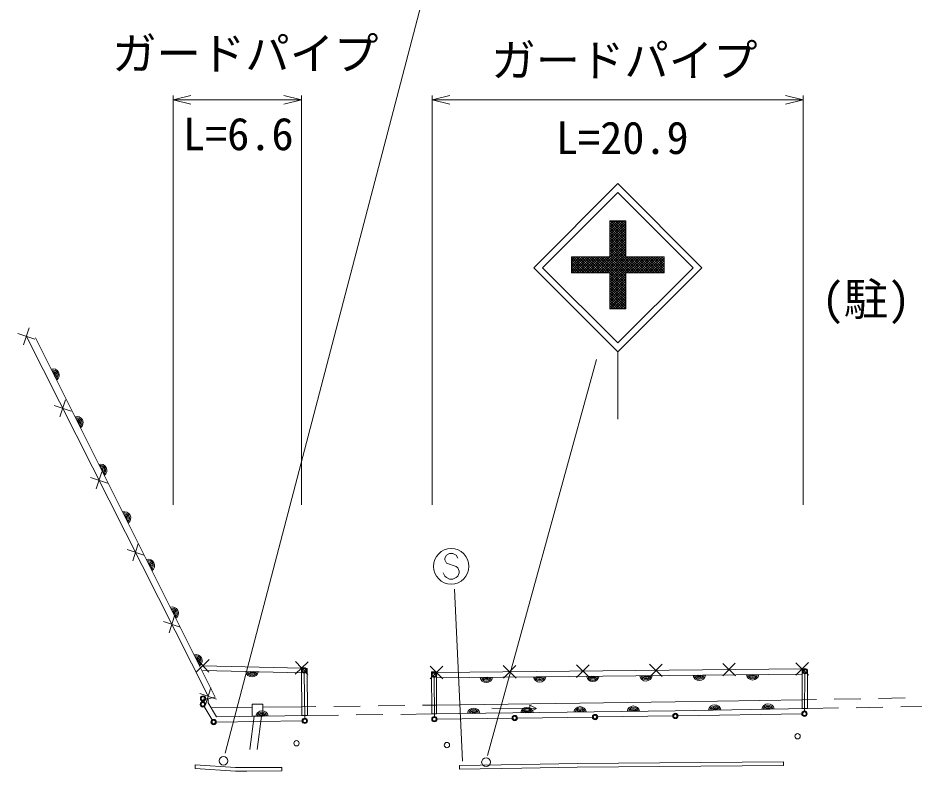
# Model space of a CAD drawing. Units: millimetres, scale not verified. Extents: x 40000 to 680000, y 20000 to 380000.
# Drawn here: x 285529 to 336020, y 295814 to 338253 of the extents above; entities that cross this region are included whole.
import ezdxf
from ezdxf.enums import TextEntityAlignment as Align

# ---------------------------------------------------------------- set-up
doc = ezdxf.new("R2010")
doc.units = ezdxf.units.MM
doc.header["$LTSCALE"] = 1000
for name, color, linetype, lineweight in [('M-BGD', 7, 'Continuous', 13), ('M-STR-HTXT', 7, 'Continuous', 13), ('M-STR-STRC', 7, 'Continuous', 13)]:
    doc.layers.add(name, color=color, linetype=linetype, lineweight=lineweight)
doc.layers.add('M-BMK-HTXT', color=7, linetype='Continuous')
doc.styles.add('ＭＳ ゴシック', font='')
doc.styles.get('ＭＳ ゴシック').set_extended_font_data('MS Gothic')

msp = doc.modelspace()

# ---------------------------------------------------------------- linework, layer by layer
at = {"layer": 'M-BGD'}
for p, q in [((297209, 296823), (309835, 345068)), ((285848, 319831), (286160, 320781)), ((285529, 320462), (286479, 320150)), ((296247, 300031), (286004, 320306)), ((287896, 315776), (288209, 316726)), ((287578, 316407), (288528, 316095)), ((289945, 311721), (290257, 312671)), ((289626, 312352), (290576, 312040)), ((291994, 307666), (292306, 308616)), ((291675, 308297), (292625, 307985)), ((309851, 308079), (309669, 307988)), ((310033, 308079), (309851, 308079)), ((310215, 307988), (310033, 308079)), ((309669, 307988), (309579, 307806)), ((309579, 307806), (309579, 307715)), ((309579, 307715), (309669, 307533)), ((309669, 307533), (310215, 307351)), ((310306, 307806), (310215, 307988)), ((310215, 307351), (310306, 307261)), ((310306, 307261), (310397, 307079)), ((310397, 307079), (310397, 306988)), ((309579, 306806), (309488, 306988)), ((309669, 306715), (309579, 306806)), ((309851, 306624), (309669, 306715)), ((310033, 306624), (309851, 306624)), ((310215, 306715), (310033, 306624)), ((310306, 306806), (310215, 306715)), ((310397, 306988), (310306, 306806)), ((294042, 303611), (294355, 304561)), ((293724, 304242), (294674, 303930)), ((296311, 302096), (295587, 301406)), ((295604, 302113), (296294, 301389)), ((301877, 301963), (301153, 301273)), ((301170, 301980), (301860, 301256)), ((295943, 301484), (301509, 301351)), ((295949, 301751), (301515, 301618)), ((308758, 301717), (309472, 301017)), ((309465, 301724), (308765, 301010)), ((309115, 301367), (329717, 301569)), ((312878, 301758), (313592, 301058)), ((313585, 301765), (312885, 301051)), ((316999, 301798), (317713, 301098)), ((317706, 301805), (317006, 301091)), ((321119, 301839), (321833, 301138)), ((321826, 301846), (321126, 301132)), ((325239, 301879), (325953, 301179)), ((325946, 301886), (325246, 301172)), ((329360, 301920), (330074, 301219)), ((330067, 301926), (329367, 301212)), ((301653, 301338), (301689, 298795)), ((308991, 298891), (308975, 301085)), ((309118, 301069), (329720, 301272)), ((329870, 301292), (329846, 299194)), ((296091, 299556), (296403, 300506)), ((295772, 300187), (296722, 299875)), ((334021, 299909), (335521, 299934)), ((295953, 299722), (295954, 299751)), ((296479, 298705), (296027, 299444)), ((301522, 299437), (299326, 299408)), ((301522, 299437), (302322, 299447)), ((303322, 299461), (304821, 299480)), ((305821, 299494), (307321, 299513)), ((308321, 299527), (309121, 299537)), ((314364, 299154), (314365, 299529)), ((314365, 299529), (314739, 299340)), ((329713, 299836), (330521, 299849)), ((331521, 299866), (333021, 299892)), ((335265, 299429), (337014, 299459)), ((298728, 299400), (296417, 299369)), ((301845, 298941), (303595, 298964)), ((304595, 298977), (306095, 298997)), ((307095, 299010), (308845, 299033)), ((312239, 299350), (314739, 299340)), ((314739, 299340), (314364, 299154)), ((322423, 298919), (318196, 298863)), ((329694, 299041), (322723, 298923)), ((330015, 299341), (331765, 299370)), ((332765, 299387), (334265, 299413)), ((301541, 298643), (296707, 298579)), ((298842, 298901), (298591, 297029)), ((299251, 298907), (299000, 297035)), ((313369, 298799), (309142, 298743)), ((317896, 298859), (313669, 298803)), ((295519, 296157), (295507, 295958)), ((300403, 296022), (300404, 295822)), ((310402, 296126), (310405, 295926)), ((328667, 296337), (328670, 296137))]:
    msp.add_line(p, q, dxfattribs=at)
for points in [[(295957, 299873), (296252, 299892), (296647, 299977), (286516, 320226)], [(301845, 298941), (296720, 298873), (296245, 299651), (296252, 299892)], [(329713, 299836), (322561, 299715), (309121, 299537)], [(330015, 299341), (322568, 299215), (308845, 299033)], [(295507, 295958), (297782, 295814), (298422, 295817), (300404, 295822)], [(295519, 296157), (297788, 296014), (298421, 296017), (300403, 296022)], [(310402, 296126), (313924, 296182), (317031, 296236), (328667, 296337)], [(310405, 295926), (313927, 295982), (317034, 296036), (328670, 296137)]]:
    msp.add_lwpolyline(points, dxfattribs=at)
for points in [[(301845, 298941), (301827, 301588), (301507, 301586), (301526, 298939)], [(330015, 299341), (330025, 301522), (329721, 301523), (329711, 299342)], [(308845, 299033), (308840, 301402), (309117, 301403), (309122, 299034)], [(298735, 298900), (299333, 298908), (299324, 299585), (298726, 299577)]]:
    msp.add_lwpolyline(points, close=True, dxfattribs=at)
for centre, radius in [((309942, 307351), 1000), ((301651, 301488), 150), ((301651, 301488), 120), ((301651, 301488), 100), ((329871, 301442), 150), ((329871, 301442), 120), ((329871, 301442), 100), ((308974, 301235), 150), ((308974, 301235), 120), ((308974, 301235), 100), ((295958, 299901), 150), ((295958, 299901), 120), ((295958, 299901), 100), ((295949, 299572), 150), ((295949, 299572), 120), ((295949, 299572), 100), ((313519, 298801), 150), ((313519, 298801), 120), ((318046, 298861), 150), ((318046, 298861), 120), ((318046, 298861), 100), ((322573, 298921), 150), ((322573, 298921), 120), ((322573, 298921), 100), ((329844, 299044), 150), ((329844, 299044), 120), ((329844, 299044), 100), ((296557, 298577), 150), ((296557, 298577), 120), ((296557, 298577), 100), ((301691, 298645), 150), ((301691, 298645), 120), ((301691, 298645), 100), ((308992, 298741), 150), ((308992, 298741), 120), ((308992, 298741), 100), ((313519, 298801), 100), ((329458, 297776), 150), ((301226, 297381), 150), ((309700, 297277), 150)]:
    msp.add_circle(centre, radius, dxfattribs=at)
for centre, radius, start, end in [((287506, 318126), 354, 305.376, 107.7812), ((287506, 318126), 283, 307.6, 105.5571), ((287506, 318126), 212, 311.3464, 101.8108), ((287506, 318126), 142, 319.0581, 94.0991), ((287506, 318126), 100, 329.3758, 83.7814), ((288849, 315443), 354, 305.376, 107.7812), ((288849, 315443), 283, 307.6, 105.5571), ((288849, 315443), 212, 311.3464, 101.8108), ((288849, 315443), 142, 319.0581, 94.0991), ((288849, 315443), 100, 329.3758, 83.7814), ((290191, 312760), 354, 305.376, 107.7812), ((290191, 312760), 283, 307.6, 105.5571), ((290191, 312760), 212, 311.3464, 101.8108), ((290191, 312760), 142, 319.0581, 94.0991), ((290191, 312760), 100, 329.3758, 83.7814), ((291533, 310077), 354, 305.376, 107.7812), ((291533, 310077), 283, 307.6, 105.5571), ((291533, 310077), 212, 311.3464, 101.8108), ((291533, 310077), 142, 319.0581, 94.0991), ((291533, 310077), 100, 329.3758, 83.7814), ((292875, 307394), 354, 305.376, 107.7812), ((292875, 307394), 283, 307.6, 105.5571), ((292875, 307394), 212, 311.3464, 101.8108), ((292875, 307394), 142, 319.0581, 94.0991), ((292875, 307394), 100, 329.3758, 83.7814), ((294218, 304711), 354, 305.376, 107.7812), ((294218, 304711), 283, 307.6, 105.5571), ((294218, 304711), 212, 311.3464, 101.8108), ((294218, 304711), 142, 319.0581, 94.0991), ((294218, 304711), 100, 329.3758, 83.7814), ((295560, 302028), 354, 305.376, 107.7812), ((295560, 302028), 283, 307.6, 105.5571), ((295560, 302028), 212, 311.3464, 101.8108), ((295560, 302028), 142, 319.0581, 94.0991), ((295560, 302028), 100, 329.3758, 83.7814), ((298727, 301472), 354, 187.4274, 349.8326), ((298727, 301472), 283, 189.6515, 347.6086), ((298727, 301472), 212, 193.3978, 343.8623), ((298727, 301472), 142, 201.1095, 336.1505), ((298727, 301472), 100, 211.4272, 325.8329), ((311919, 301151), 354, 189.3603, 351.7654), ((311919, 301151), 283, 191.5843, 349.5414), ((311919, 301151), 212, 195.3306, 345.7951), ((311919, 301151), 142, 203.0424, 338.0833), ((311919, 301151), 100, 213.36, 327.7657), ((314918, 301180), 354, 189.3603, 351.7654), ((314918, 301180), 283, 191.5843, 349.5414), ((314918, 301180), 212, 195.3306, 345.7951), ((314918, 301180), 142, 203.0424, 338.0833), ((314918, 301180), 100, 213.36, 327.7657), ((317918, 301210), 354, 189.3603, 351.7654), ((317918, 301210), 283, 191.5843, 349.5414), ((317918, 301210), 212, 195.3306, 345.7951), ((317918, 301210), 142, 203.0424, 338.0833), ((317918, 301210), 100, 213.36, 327.7657), ((320918, 301239), 354, 189.3603, 351.7654), ((320918, 301239), 283, 191.5843, 349.5414), ((320918, 301239), 212, 195.3306, 345.7951), ((320918, 301239), 142, 203.0424, 338.0833), ((320918, 301239), 100, 213.36, 327.7657), ((323918, 301269), 354, 189.3603, 351.7654), ((323918, 301269), 283, 191.5843, 349.5414), ((323918, 301269), 212, 195.3306, 345.7951), ((323918, 301269), 142, 203.0424, 338.0833), ((323918, 301269), 100, 213.36, 327.7657), ((326918, 301298), 354, 189.3603, 351.7654), ((326918, 301298), 283, 191.5843, 349.5414), ((326918, 301298), 212, 195.3306, 345.7951), ((326918, 301298), 142, 203.0424, 338.0833), ((326918, 301298), 100, 213.36, 327.7657), ((317207, 299090), 354, 9.5538, 171.9589), ((320207, 299129), 354, 9.5538, 171.9589), ((324793, 299198), 354, 9.7668, 172.172), ((324793, 299198), 283, 11.9908, 169.9479), ((327793, 299249), 354, 9.7668, 172.172), ((327793, 299249), 283, 11.9908, 169.9479), ((327793, 299249), 212, 15.7371, 166.2016), ((299283, 298853), 354, 9.5538, 171.9589), ((299283, 298853), 283, 11.7778, 169.7349), ((299283, 298853), 212, 15.5241, 165.9886), ((299283, 298853), 142, 23.2359, 158.2768), ((299283, 298853), 100, 33.5535, 147.9592), ((311208, 299011), 354, 9.5538, 171.9589), ((311208, 299011), 283, 11.7778, 169.7349), ((311208, 299011), 212, 15.5241, 165.9886), ((311208, 299011), 142, 23.2359, 158.2768), ((311208, 299011), 100, 33.5535, 147.9592), ((314207, 299050), 354, 9.5538, 171.9589), ((314207, 299050), 283, 11.7778, 169.7349), ((314207, 299050), 212, 15.5241, 165.9886), ((314207, 299050), 142, 23.2359, 158.2768), ((314207, 299050), 100, 33.5535, 147.9592), ((317207, 299090), 283, 11.7778, 169.7349), ((317207, 299090), 212, 15.5241, 165.9886), ((317207, 299090), 142, 23.2359, 158.2768), ((317207, 299090), 100, 33.5535, 147.9592), ((320207, 299129), 283, 11.7778, 169.7349), ((320207, 299129), 212, 15.5241, 165.9886), ((320207, 299129), 142, 23.2359, 158.2768), ((320207, 299129), 100, 33.5535, 147.9592), ((324793, 299198), 212, 15.7371, 166.2016), ((324793, 299198), 142, 23.4489, 158.4899), ((324793, 299198), 100, 33.7665, 148.1722), ((327793, 299249), 142, 23.4489, 158.4899), ((327793, 299249), 100, 33.7665, 148.1722)]:
    msp.add_arc(centre, radius, start, end, dxfattribs=at)
at = {"layer": 'M-STR-HTXT'}
for p, q in [((294273, 333641), (295273, 333891)), ((294273, 333877), (294273, 310818)), ((301514, 333641), (300514, 333891)), ((301514, 333877), (301514, 310818)), ((308863, 333641), (309863, 333891)), ((308863, 333877), (308863, 310818)), ((329776, 333641), (328776, 333891)), ((329776, 333877), (329776, 310818)), ((294273, 333641), (301514, 333641)), ((294273, 333641), (295273, 333391)), ((301514, 333641), (300514, 333391)), ((308863, 333641), (329776, 333641)), ((308863, 333641), (309863, 333391)), ((329776, 333641), (328776, 333391)), ((311981, 296692), (318133, 319001)), ((310586, 296366), (310122, 306056))]:
    msp.add_line(p, q, dxfattribs=at)
at = {"layer": 'M-STR-STRC'}
for p, q in [((314593, 324178), (319331, 328916)), ((319331, 328916), (324068, 324178)), ((315088, 324178), (319331, 328421)), ((319331, 328421), (323573, 324178)), ((318872, 326821), (319772, 326821)), ((318872, 326821), (318872, 324788)), ((318872, 326754), (318938, 326821)), ((318872, 326612), (319080, 326821)), ((318872, 326471), (319221, 326821)), ((318872, 326329), (319363, 326821)), ((318872, 326188), (319504, 326821)), ((318872, 326047), (319645, 326821)), ((318872, 325905), (319772, 326805)), ((319772, 325815), (318872, 326715)), ((319772, 325957), (318908, 326821)), ((319772, 326098), (319049, 326821)), ((319772, 326240), (319190, 326821)), ((319772, 326381), (319332, 326821)), ((319772, 326522), (319473, 326821)), ((319772, 326664), (319615, 326821)), ((319772, 326805), (319756, 326821)), ((319772, 326821), (319772, 324788)), ((318872, 325764), (319772, 326664)), ((319772, 325674), (318872, 326574)), ((318872, 325622), (319772, 326522)), ((319772, 325532), (318872, 326432)), ((318872, 325481), (319772, 326381)), ((319772, 325391), (318872, 326291)), ((318872, 325340), (319772, 326240)), ((317986, 323888), (319772, 325674)), ((319772, 325250), (318872, 326150)), ((318872, 325198), (319772, 326098)), ((319772, 325108), (318872, 326008)), ((318872, 325057), (319772, 325957)), ((319772, 324967), (318872, 325867)), ((318872, 324915), (319772, 325815)), ((319772, 324825), (318872, 325725)), ((318127, 323888), (319772, 325532)), ((318269, 323888), (319772, 325391)), ((318410, 323888), (319772, 325250)), ((320567, 323888), (318872, 325584)), ((320426, 323888), (318872, 325442)), ((320285, 323888), (318872, 325301)), ((318872, 324788), (316710, 324788)), ((316710, 324788), (316710, 323888)), ((316710, 324734), (316764, 324788)), ((316710, 324592), (316906, 324788)), ((316710, 324451), (317047, 324788)), ((316710, 324309), (317189, 324788)), ((316710, 324168), (317330, 324788)), ((316710, 324026), (317471, 324788)), ((317598, 323888), (316710, 324776)), ((316713, 323888), (317613, 324788)), ((317739, 323888), (316839, 324788)), ((316854, 323888), (317754, 324788)), ((317880, 323888), (316980, 324788)), ((316996, 323888), (317896, 324788)), ((318022, 323888), (317122, 324788)), ((317137, 323888), (318037, 324788)), ((318163, 323888), (317263, 324788)), ((317279, 323888), (318179, 324788)), ((318305, 323888), (317405, 324788)), ((317420, 323888), (318320, 324788)), ((318446, 323888), (317546, 324788)), ((317561, 323888), (318461, 324788)), ((318587, 323888), (317687, 324788)), ((317703, 323888), (318603, 324788)), ((318729, 323888), (317829, 324788)), ((317844, 323888), (318744, 324788)), ((318870, 323888), (317970, 324788)), ((319772, 323128), (318112, 324788)), ((319772, 323270), (318253, 324788)), ((319772, 323411), (318395, 324788)), ((319772, 323553), (318536, 324788)), ((318551, 323888), (319772, 325108)), ((319772, 323694), (318677, 324788)), ((318693, 323888), (319772, 324967)), ((319772, 323835), (318819, 324788)), ((318834, 323888), (319772, 324825)), ((320143, 323888), (318872, 325160)), ((320002, 323888), (318872, 325018)), ((319860, 323888), (318872, 324877)), ((318872, 323784), (319876, 324788)), ((318872, 323642), (320017, 324788)), ((318872, 323501), (320158, 324788)), ((318872, 323360), (320300, 324788)), ((318872, 323218), (320441, 324788)), ((318872, 323077), (320583, 324788)), ((320709, 323888), (319809, 324788)), ((319824, 323888), (320724, 324788)), ((320850, 323888), (319950, 324788)), ((319966, 323888), (320866, 324788)), ((320992, 323888), (320092, 324788)), ((320107, 323888), (321007, 324788)), ((321133, 323888), (320233, 324788)), ((320248, 323888), (321148, 324788)), ((321274, 323888), (320374, 324788)), ((320390, 323888), (321290, 324788)), ((321416, 323888), (320516, 324788)), ((320531, 323888), (321431, 324788)), ((321557, 323888), (320657, 324788)), ((320673, 323888), (321573, 324788)), ((321699, 323888), (320799, 324788)), ((320814, 323888), (321714, 324788)), ((321840, 323888), (320940, 324788)), ((320956, 323888), (321856, 324788)), ((321933, 323936), (321082, 324788)), ((321097, 323888), (321933, 324724)), ((321933, 324078), (321223, 324788)), ((321933, 324219), (321364, 324788)), ((321933, 324361), (321506, 324788)), ((321933, 324502), (321647, 324788)), ((321933, 324644), (321789, 324788)), ((321933, 324785), (321930, 324788)), ((314593, 324178), (319331, 319441)), ((315088, 324178), (319331, 319936)), ((317456, 323888), (316710, 324634)), ((317315, 323888), (316710, 324493)), ((317173, 323888), (316710, 324351)), ((317032, 323888), (316710, 324210)), ((319331, 319936), (323573, 324178)), ((319331, 319441), (324068, 324178)), ((321238, 323888), (321933, 324583)), ((321380, 323888), (321933, 324441)), ((321521, 323888), (321933, 324300)), ((321663, 323888), (321933, 324159)), ((316890, 323888), (316710, 324069)), ((316749, 323888), (316710, 323927)), ((316710, 323888), (318872, 323888)), ((318872, 323888), (318872, 321855)), ((319772, 322987), (318872, 323887)), ((318872, 322935), (319772, 323835)), ((319772, 322845), (318872, 323745)), ((318872, 322794), (319772, 323694)), ((319772, 323888), (319772, 321855)), ((321804, 323888), (321933, 324017)), ((319772, 322704), (318872, 323604)), ((318872, 322653), (319772, 323553)), ((319772, 322563), (318872, 323463)), ((318872, 322511), (319772, 323411)), ((319772, 322421), (318872, 323321)), ((318872, 322370), (319772, 323270)), ((319772, 322280), (318872, 323180)), ((318872, 322228), (319772, 323128)), ((319772, 322138), (318872, 323038)), ((318872, 322087), (319772, 322987)), ((319772, 321997), (318872, 322897)), ((318872, 321945), (319772, 322845)), ((319772, 321855), (318872, 322755)), ((318923, 321855), (319772, 322704)), ((319630, 321855), (318872, 322614)), ((319489, 321855), (318872, 322473)), ((319347, 321855), (318872, 322331)), ((319206, 321855), (318872, 322190)), ((319064, 321855), (319772, 322563)), ((319206, 321855), (319772, 322421)), ((319347, 321855), (319772, 322280)), ((319489, 321855), (319772, 322138)), ((319064, 321855), (318872, 322048)), ((318923, 321855), (318872, 321907)), ((318872, 321855), (319772, 321855)), ((319630, 321855), (319772, 321997)), ((319331, 319441), (319331, 315653))]:
    msp.add_line(p, q, dxfattribs=at)
msp.add_lwpolyline([(319772, 321855), (318872, 321855), (318872, 323888), (316710, 323888), (316710, 324788), (318872, 324788), (318872, 326821), (319772, 326821), (319772, 324788), (321933, 324788), (321933, 323888), (319772, 323888)], close=True, dxfattribs=at)
msp.add_lwpolyline([(319772, 324788), (321933, 324788), (321933, 323888), (319772, 323888)], dxfattribs=at)
for centre in [(297111, 296390), (311907, 296315)]:
    msp.add_circle(centre, 250, dxfattribs=at)

# ---------------------------------------------------------------- texts
at = {"layer": 'M-BMK-HTXT', "style": 'ＭＳ ゴシック'}
msp.add_text('(駐)', height=1833, dxfattribs=at).set_placement((333313, 322406), align=Align.MIDDLE_CENTER)
at = {"layer": 'M-STR-HTXT', "style": 'ＭＳ ゴシック'}
for s, p in [('ガードパイプ', (298339, 334784)), ('ガードパイプ', (319699, 334400)), ('L=6.6', (297943, 330251)), ('L=20.9', (319579, 330035))]:
    msp.add_text(s, height=1833, dxfattribs=at).set_placement(p, align=Align.BOTTOM_CENTER)

doc.saveas('drawing.dxf')
